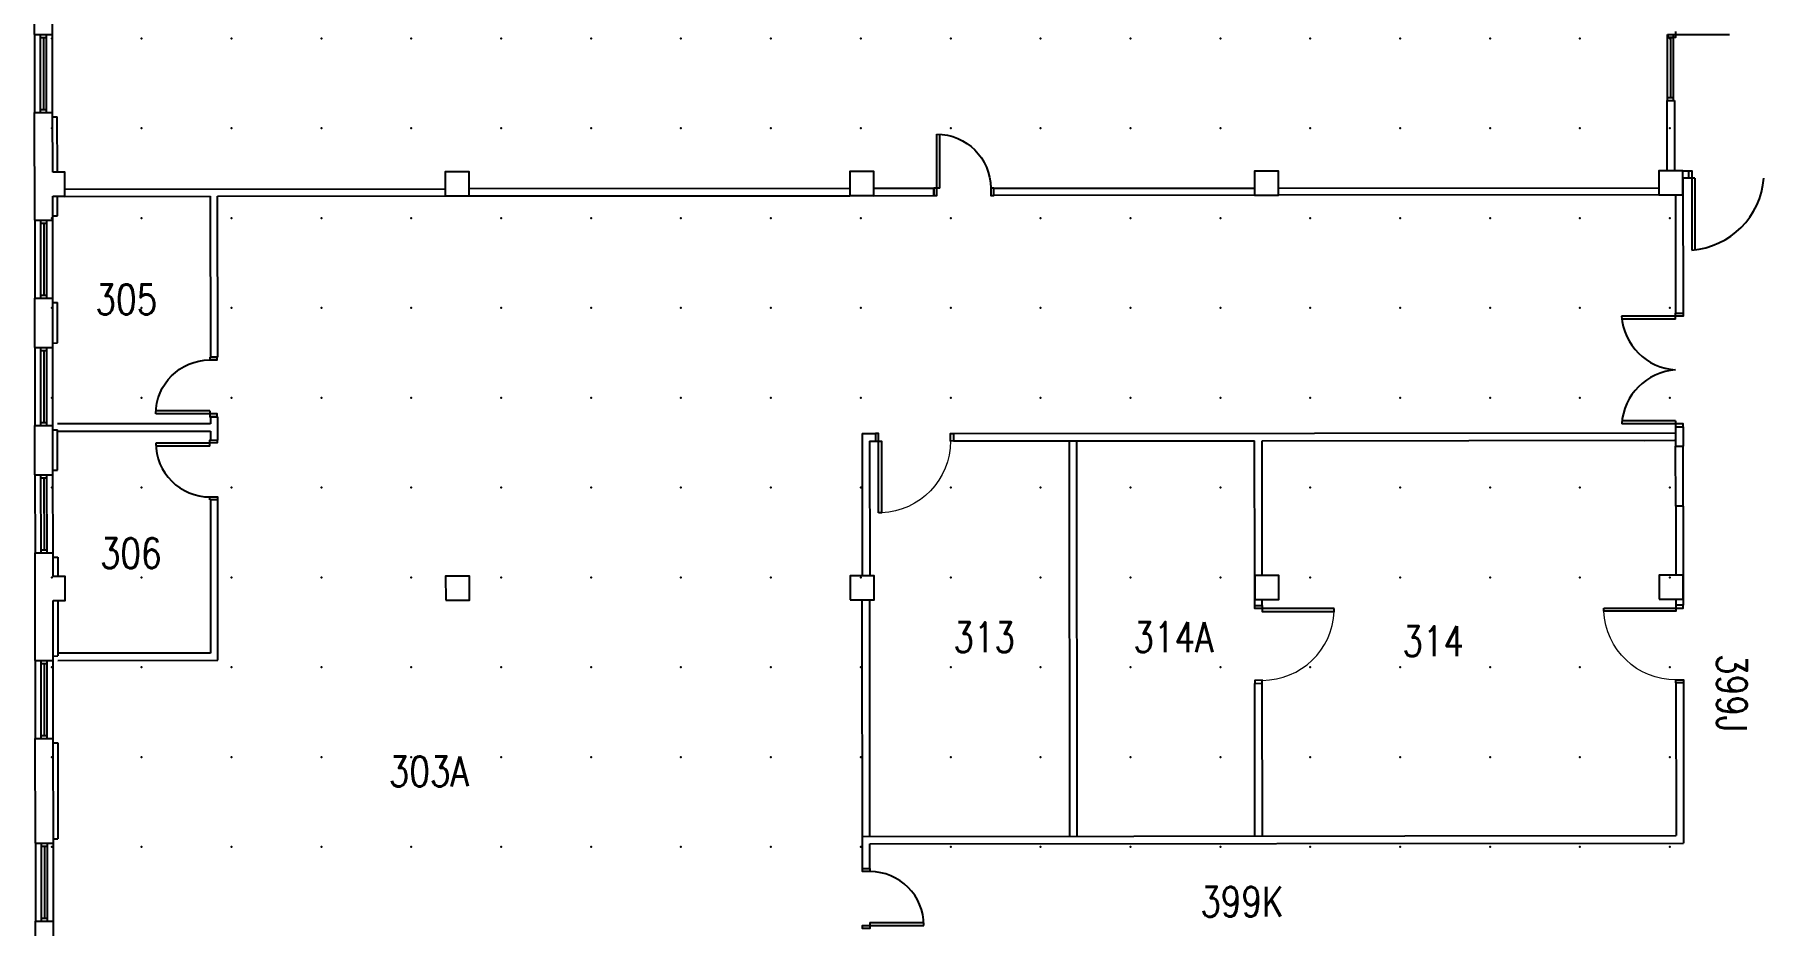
# Model space of a CAD drawing. Header units: millimetres. Extents: x 9 to 202, y 19 to 142.
# Drawn here: x 9.3 to 71.4, y 50.8 to 82.9 of the extents above; entities that cross this region are included whole.
import ezdxf
from ezdxf.enums import TextEntityAlignment as Align

# ---------------------------------------------------------------- set-up
doc = ezdxf.new("R2010")
doc.units = ezdxf.units.MM
for name, color, linetype in [('A-DOOR', 2, 'Continuous'), ('A-FLOR-IDEN', 202, 'Continuous'), ('A-GLAZ', 5, 'Continuous'), ('A-WALL', 7, 'Continuous')]:
    doc.layers.add(name, color=color, linetype=linetype)
doc.styles.add('RomanS', font='romans.shx', dxfattribs={"width": 0.85})

# ---------------------------------------------------------------- blocks, each defined once
blk = doc.blocks.new('*U16')
blk.add_point((0, 0))
blk = doc.blocks.new('*U17')
at = {"color": 0, "linetype": 'ByBlock', "lineweight": -2, "transparency": 16777216}
for p in [(0, 61.5543), (3.2397, 61.5543), (6.4794, 61.5543), (9.7191, 61.5543), (12.9588, 61.5543), (16.1985, 61.5543), (19.4382, 61.5543), (22.6779, 61.5543), (25.9176, 61.5543), (29.1573, 61.5543), (32.397, 61.5543), (35.6367, 61.5543), (38.8764, 61.5543), (42.1161, 61.5543), (45.3558, 61.5543), (48.5955, 61.5543), (51.8352, 61.5543), (55.0749, 61.5543), (58.3146, 61.5543), (0, 58.3146), (3.2397, 58.3146), (6.4794, 58.3146), (9.7191, 58.3146), (12.9588, 58.3146), (16.1985, 58.3146), (19.4382, 58.3146), (22.6779, 58.3146), (25.9176, 58.3146), (29.1573, 58.3146), (32.397, 58.3146), (35.6367, 58.3146), (38.8764, 58.3146), (42.1161, 58.3146), (45.3558, 58.3146), (48.5955, 58.3146), (51.8352, 58.3146), (55.0749, 58.3146), (58.3146, 58.3146), (0, 55.0749), (3.2397, 55.0749), (6.4794, 55.0749), (9.7191, 55.0749), (12.9588, 55.0749), (16.1985, 55.0749), (19.4382, 55.0749), (22.6779, 55.0749), (25.9176, 55.0749), (29.1573, 55.0749), (32.397, 55.0749), (35.6367, 55.0749), (38.8764, 55.0749), (42.1161, 55.0749), (45.3558, 55.0749), (48.5955, 55.0749), (51.8352, 55.0749), (55.0749, 55.0749), (58.3146, 55.0749), (0, 51.8352), (3.2397, 51.8352), (6.4794, 51.8352), (9.7191, 51.8352), (12.9588, 51.8352), (16.1985, 51.8352), (19.4382, 51.8352), (22.6779, 51.8352), (25.9176, 51.8352), (29.1573, 51.8352), (32.397, 51.8352), (35.6367, 51.8352), (38.8764, 51.8352), (42.1161, 51.8352), (45.3558, 51.8352), (48.5955, 51.8352), (51.8352, 51.8352), (55.0749, 51.8352), (58.3146, 51.8352), (0, 48.5955), (3.2397, 48.5955), (6.4794, 48.5955), (9.7191, 48.5955), (12.9588, 48.5955), (16.1985, 48.5955), (19.4382, 48.5955), (22.6779, 48.5955), (25.9176, 48.5955), (29.1573, 48.5955), (32.397, 48.5955), (35.6367, 48.5955), (38.8764, 48.5955), (42.1161, 48.5955), (45.3558, 48.5955), (48.5955, 48.5955), (51.8352, 48.5955), (55.0749, 48.5955), (58.3146, 48.5955), (0, 45.3558), (3.2397, 45.3558), (6.4794, 45.3558), (9.7191, 45.3558), (12.9588, 45.3558), (16.1985, 45.3558), (19.4382, 45.3558), (22.6779, 45.3558), (25.9176, 45.3558), (29.1573, 45.3558), (32.397, 45.3558), (35.6367, 45.3558), (38.8764, 45.3558), (42.1161, 45.3558), (45.3558, 45.3558), (48.5955, 45.3558), (51.8352, 45.3558), (55.0749, 45.3558), (58.3146, 45.3558), (0, 42.1161), (3.2397, 42.1161), (6.4794, 42.1161), (9.7191, 42.1161), (12.9588, 42.1161), (16.1985, 42.1161), (19.4382, 42.1161), (22.6779, 42.1161), (25.9176, 42.1161), (29.1573, 42.1161), (32.397, 42.1161), (35.6367, 42.1161), (38.8764, 42.1161), (42.1161, 42.1161), (45.3558, 42.1161), (48.5955, 42.1161), (51.8352, 42.1161), (55.0749, 42.1161), (58.3146, 42.1161), (0, 38.8764), (3.2397, 38.8764), (6.4794, 38.8764), (9.7191, 38.8764), (12.9588, 38.8764), (16.1985, 38.8764), (19.4382, 38.8764), (22.6779, 38.8764), (25.9176, 38.8764), (29.1573, 38.8764), (32.397, 38.8764), (35.6367, 38.8764), (38.8764, 38.8764), (42.1161, 38.8764), (45.3558, 38.8764), (48.5955, 38.8764), (51.8352, 38.8764), (55.0749, 38.8764), (58.3146, 38.8764), (0, 35.6367), (3.2397, 35.6367), (6.4794, 35.6367), (9.7191, 35.6367), (12.9588, 35.6367), (16.1985, 35.6367), (19.4382, 35.6367), (22.6779, 35.6367), (25.9176, 35.6367), (29.1573, 35.6367), (32.397, 35.6367), (35.6367, 35.6367), (38.8764, 35.6367), (42.1161, 35.6367), (45.3558, 35.6367), (48.5955, 35.6367), (51.8352, 35.6367), (55.0749, 35.6367), (58.3146, 35.6367), (0, 32.397), (3.2397, 32.397), (6.4794, 32.397), (9.7191, 32.397), (12.9588, 32.397), (16.1985, 32.397), (19.4382, 32.397), (22.6779, 32.397), (25.9176, 32.397), (29.1573, 32.397), (32.397, 32.397), (35.6367, 32.397), (38.8764, 32.397), (42.1161, 32.397), (45.3558, 32.397), (48.5955, 32.397), (51.8352, 32.397), (55.0749, 32.397), (58.3146, 32.397)]:
    blk.add_blockref('*U16', p, dxfattribs=at)

msp = doc.modelspace()

# ---------------------------------------------------------------- linework, layer by layer
at = {"layer": 'A-DOOR'}
for p, q in [((68.406, 82.988), (68.406, 82.88)), ((68.406, 82.88), (70.349, 82.882)), ((41.776, 77.341), (41.774, 79.284)), ((41.884, 77.341), (41.882, 79.284)), ((41.884, 77.341), (41.776, 77.341)), ((68.992, 77.697), (68.994, 75.106)), ((69.1, 77.697), (68.992, 77.697)), ((69.1, 77.697), (69.102, 75.106)), ((68.402, 72.73), (66.459, 72.728)), ((68.402, 72.622), (66.459, 72.62)), ((68.402, 72.622), (68.402, 72.73)), ((15.576, 69.308), (13.633, 69.306)), ((15.576, 69.2), (13.633, 69.198)), ((15.576, 69.308), (15.576, 69.2)), ((68.406, 68.95), (66.462, 68.948)), ((68.406, 68.842), (66.463, 68.84)), ((68.406, 68.95), (68.406, 68.842)), ((15.577, 68.15), (13.634, 68.149)), ((15.578, 68.042), (13.634, 68.041)), ((15.578, 68.042), (15.577, 68.15)), ((39.37, 50.86), (41.313, 50.862)), ((39.37, 50.86), (39.37, 50.752)), ((39.37, 50.752), (41.314, 50.754))]:
    msp.add_line(p, q, dxfattribs=at)
at = {"layer": 'A-DOOR', "flags": 128}
for points in [[(68.992, 77.697), (68.884, 77.697), (68.883, 77.967), (68.991, 77.967), (68.992, 77.697)], [(41.776, 77.341), (41.668, 77.341), (41.668, 77.071), (41.776, 77.071), (41.776, 77.341)], [(43.828, 77.343), (43.72, 77.343), (43.72, 77.073), (43.828, 77.073), (43.828, 77.343)], [(68.402, 72.73), (68.402, 72.838), (68.672, 72.838), (68.672, 72.73), (68.402, 72.73)], [(15.575, 71.252), (15.575, 71.144), (15.845, 71.144), (15.845, 71.252), (15.575, 71.252)], [(15.576, 69.2), (15.577, 69.092), (15.847, 69.092), (15.846, 69.2), (15.576, 69.2)], [(68.406, 68.842), (68.406, 68.734), (68.676, 68.734), (68.676, 68.842), (68.406, 68.842)], [(15.577, 68.15), (15.577, 68.258), (15.847, 68.259), (15.847, 68.151), (15.577, 68.15)], [(15.579, 66.098), (15.579, 66.206), (15.849, 66.207), (15.849, 66.099), (15.579, 66.098)], [(53.508, 62.185), (53.238, 62.184), (53.238, 62.292), (53.508, 62.293), (53.508, 62.185)], [(56.099, 62.187), (53.508, 62.185), (53.508, 62.077), (56.099, 62.079), (56.099, 62.187)], [(53.24, 59.484), (53.51, 59.485), (53.51, 59.593), (53.24, 59.592), (53.24, 59.484)], [(39.368, 52.804), (39.369, 52.696), (39.099, 52.696), (39.098, 52.804), (39.368, 52.804)], [(39.37, 50.752), (39.37, 50.644), (39.1, 50.644), (39.1, 50.752), (39.37, 50.752)]]:
    msp.add_lwpolyline(points, close=True, dxfattribs=at)
at = {"layer": 'A-DOOR', "extrusion": (0, 0, -1), "flags": 128}
for points in [[(-39.678, 68.221), (-39.678, 68.491), (-39.57, 68.491), (-39.57, 68.221), (-39.678, 68.221)], [(-42.378, 68.494), (-42.378, 68.224), (-42.27, 68.223), (-42.27, 68.493), (-42.378, 68.494)], [(-39.681, 65.63), (-39.678, 68.221), (-39.786, 68.221), (-39.789, 65.63), (-39.681, 65.63)], [(-65.821, 62.196), (-68.412, 62.198), (-68.412, 62.09), (-65.821, 62.088), (-65.821, 62.196)], [(-68.412, 62.198), (-68.682, 62.199), (-68.682, 62.307), (-68.412, 62.306), (-68.412, 62.198)], [(-68.684, 59.499), (-68.414, 59.498), (-68.414, 59.606), (-68.684, 59.607), (-68.684, 59.499)]]:
    msp.add_lwpolyline(points, close=True, dxfattribs=at)
at = {"layer": 'A-DOOR', "extrusion": (0, 0, -1)}
for centre, start, end in [((-41.776, 77.341), 89.94719, 179.94719), ((-15.576, 69.2), 359.94719, 89.94719)]:
    msp.add_arc(centre, 1.944, start, end, dxfattribs=at)
at = {"layer": 'A-DOOR'}
for centre, radius, start, end in [((68.763, 77.925), 2.83, 274.68058, 355.42504), ((68.544, 72.872), 2.091, 183.94776, 266.15785), ((68.548, 68.7), 2.091, 93.94776, 176.15785), ((15.577, 68.15), 1.944, 180.05281, 270.05281), ((39.37, 50.752), 1.944, 0.05281, 90.05281)]:
    msp.add_arc(centre, radius, start, end, dxfattribs=at)
at = {"layer": 'A-DOOR', "lineweight": 18, "extrusion": (0, 0, -1)}
for centre, start, end in [((-39.676, 68.222), 179.97113, 267.50376), ((-68.413, 62.201), 269.97113, 357.50376)]:
    msp.add_arc(centre, 2.595, start, end, dxfattribs=at)
at = {"layer": 'A-DOOR', "lineweight": 18}
msp.add_arc((53.507, 62.187), 2.595, 270.07674, 357.60937, dxfattribs=at)
at = {"layer": 'A-GLAZ'}
for p, q in [((9.479, 82.772), (9.479, 82.88)), ((9.479, 82.88), (9.695, 82.88)), ((9.481, 80.18), (9.479, 82.772)), ((9.479, 82.772), (9.695, 82.772)), ((9.587, 82.772), (9.589, 80.18)), ((9.695, 82.772), (9.695, 82.88)), ((9.697, 80.18), (9.695, 82.772)), ((9.481, 80.072), (9.481, 80.18)), ((9.481, 80.18), (9.697, 80.18)), ((9.481, 80.072), (9.697, 80.072)), ((9.697, 80.072), (9.697, 80.18)), ((9.485, 76.076), (9.485, 76.184)), ((9.485, 76.184), (9.701, 76.184)), ((9.487, 73.484), (9.485, 76.076)), ((9.485, 76.076), (9.701, 76.076)), ((9.593, 76.076), (9.595, 73.484)), ((9.701, 76.076), (9.701, 76.184)), ((9.703, 73.484), (9.701, 76.076)), ((9.487, 73.376), (9.487, 73.484)), ((9.487, 73.484), (9.703, 73.484)), ((9.487, 73.376), (9.703, 73.376)), ((9.703, 73.376), (9.703, 73.484)), ((9.489, 71.486), (9.489, 71.594)), ((9.489, 71.594), (9.705, 71.594)), ((9.705, 71.486), (9.705, 71.594)), ((9.492, 68.894), (9.489, 71.486)), ((9.489, 71.486), (9.705, 71.486)), ((9.597, 71.486), (9.6, 68.894)), ((9.708, 68.894), (9.705, 71.486)), ((9.492, 68.786), (9.492, 68.894)), ((9.492, 68.894), (9.708, 68.894)), ((9.492, 68.786), (9.708, 68.786)), ((9.708, 68.786), (9.708, 68.894)), ((9.493, 66.896), (9.493, 67.004)), ((9.493, 67.004), (9.709, 67.004)), ((9.496, 64.304), (9.493, 66.896)), ((9.493, 66.896), (9.709, 66.896)), ((9.601, 66.896), (9.604, 64.304)), ((9.709, 66.896), (9.709, 67.004)), ((9.712, 64.304), (9.709, 66.896)), ((9.496, 64.196), (9.496, 64.304)), ((9.496, 64.304), (9.712, 64.304)), ((9.496, 64.196), (9.712, 64.196)), ((9.712, 64.196), (9.712, 64.304)), ((9.5, 60.2), (9.5, 60.308)), ((9.5, 60.308), (9.716, 60.308)), ((9.716, 60.2), (9.716, 60.308)), ((9.502, 57.608), (9.5, 60.2)), ((9.5, 60.2), (9.716, 60.2)), ((9.608, 60.2), (9.61, 57.608)), ((9.718, 57.608), (9.716, 60.2)), ((9.502, 57.5), (9.502, 57.608)), ((9.502, 57.608), (9.718, 57.608)), ((9.502, 57.5), (9.718, 57.5)), ((9.718, 57.5), (9.718, 57.608)), ((9.506, 53.612), (9.506, 53.72)), ((9.506, 53.72), (9.722, 53.72)), ((9.508, 51.02), (9.506, 53.612)), ((9.506, 53.612), (9.722, 53.612)), ((9.614, 53.612), (9.616, 51.02)), ((9.722, 53.612), (9.722, 53.72)), ((9.724, 51.02), (9.722, 53.612)), ((9.508, 50.912), (9.508, 51.02)), ((9.508, 51.02), (9.724, 51.02)), ((9.724, 50.912), (9.724, 51.02)), ((9.508, 50.912), (9.724, 50.912))]:
    msp.add_line(p, q, dxfattribs=at)
at = {"layer": 'A-WALL'}
for p, q in [((9.263, 82.88), (9.259, 86.66)), ((9.911, 82.88), (9.907, 86.66)), ((9.263, 82.88), (9.911, 82.88)), ((9.263, 82.88), (9.265, 80.072)), ((9.913, 80.072), (9.911, 82.88)), ((68.109, 82.772), (68.109, 82.88)), ((68.109, 82.88), (68.325, 82.88)), ((68.111, 80.612), (68.109, 82.772)), ((68.109, 82.772), (68.325, 82.772)), ((68.217, 82.772), (68.219, 80.612)), ((68.325, 82.772), (68.325, 82.88)), ((68.327, 80.612), (68.325, 82.772)), ((68.1, 77.966), (68.098, 80.504)), ((68.098, 80.504), (68.368, 80.504)), ((68.111, 80.504), (68.111, 80.612)), ((68.111, 80.612), (68.327, 80.612)), ((68.111, 80.504), (68.327, 80.504)), ((68.327, 80.504), (68.327, 80.612)), ((68.368, 80.504), (68.37, 77.966)), ((9.269, 76.184), (9.265, 80.072)), ((9.265, 80.072), (9.913, 80.072)), ((9.915, 77.912), (9.913, 80.072)), ((9.913, 79.91), (10.082, 79.911)), ((10.084, 77.913), (10.082, 79.911)), ((68.667, 77.967), (68.883, 77.967)), ((68.884, 77.697), (68.883, 77.967)), ((10.348, 77.305), (24.064, 77.318)), ((38.644, 77.331), (24.928, 77.319)), ((41.668, 77.334), (39.508, 77.332)), ((41.668, 77.071), (41.668, 77.334)), ((43.828, 77.336), (53.224, 77.345)), ((43.828, 77.073), (43.828, 77.336)), ((54.088, 77.346), (67.804, 77.358)), ((67.804, 77.102), (54.088, 77.082)), ((68.398, 77.102), (68.402, 72.838)), ((68.398, 77.102), (68.402, 72.838)), ((68.668, 77.697), (68.672, 72.838)), ((68.884, 77.697), (68.668, 77.697)), ((9.917, 76.184), (9.916, 77.048)), ((10.085, 76.347), (10.085, 77.049)), ((10.348, 77.042), (15.593, 77.047)), ((15.593, 77.047), (15.598, 71.252)), ((15.856, 77.047), (24.064, 77.062)), ((15.861, 71.252), (15.856, 77.047)), ((24.928, 77.062), (38.644, 77.068)), ((39.508, 77.069), (41.668, 77.071)), ((53.224, 77.082), (43.828, 77.073)), ((9.269, 76.184), (9.917, 76.184)), ((9.269, 76.184), (9.271, 73.376)), ((9.917, 76.346), (10.085, 76.347)), ((9.919, 73.376), (9.917, 76.184)), ((9.273, 71.594), (9.271, 73.376)), ((9.271, 73.376), (9.919, 73.376)), ((9.921, 71.594), (9.919, 73.376)), ((9.92, 73.214), (10.088, 73.215)), ((10.09, 71.757), (10.088, 73.215)), ((9.273, 71.594), (9.921, 71.594)), ((9.273, 71.594), (9.276, 68.786)), ((9.921, 71.756), (10.09, 71.757)), ((9.924, 68.786), (9.921, 71.594)), ((15.598, 71.252), (15.861, 71.252)), ((15.863, 69.092), (15.6, 69.092)), ((15.6, 69.092), (15.6, 68.846)), ((15.864, 68.259), (15.863, 69.092)), ((9.277, 67.004), (9.276, 68.786)), ((9.276, 68.786), (9.924, 68.786)), ((9.925, 67.004), (9.924, 68.786)), ((9.924, 68.624), (10.093, 68.625)), ((15.6, 68.846), (10.092, 68.841)), ((10.094, 67.167), (10.093, 68.625)), ((10.093, 68.577), (15.601, 68.582)), ((15.601, 68.582), (15.601, 68.258)), ((39.084, 68.491), (39.57, 68.491)), ((39.084, 68.491), (39.089, 63.359)), ((39.57, 68.491), (39.57, 68.221)), ((42.378, 68.494), (68.406, 68.518)), ((42.378, 68.494), (42.378, 68.224)), ((68.406, 68.734), (68.406, 68.032)), ((68.676, 68.734), (68.676, 68.032)), ((15.601, 68.258), (15.864, 68.259)), ((39.354, 68.221), (39.359, 63.36)), ((39.354, 68.221), (39.57, 68.221)), ((42.378, 68.224), (53.232, 68.234)), ((53.237, 63.372), (53.232, 68.234)), ((53.502, 68.234), (68.406, 68.248)), ((53.507, 63.373), (53.502, 68.234)), ((67.268, 68.247), (68.348, 68.248)), ((68.678, 65.872), (68.676, 68.032)), ((9.925, 67.166), (10.094, 67.167)), ((9.277, 67.004), (9.925, 67.004)), ((9.277, 67.004), (9.28, 64.196)), ((9.928, 64.196), (9.925, 67.004)), ((15.866, 66.099), (15.603, 66.098)), ((15.603, 66.098), (15.608, 60.577)), ((15.872, 60.314), (15.866, 66.099)), ((68.678, 65.872), (68.408, 65.872)), ((68.408, 65.872), (68.411, 63.386)), ((68.678, 65.872), (68.681, 63.387)), ((9.284, 60.308), (9.28, 64.196)), ((9.28, 64.196), (9.928, 64.196)), ((9.929, 63.332), (9.928, 64.196)), ((9.928, 64.034), (10.097, 64.035)), ((10.097, 64.035), (10.097, 63.333)), ((53.238, 62.292), (53.237, 63.372)), ((68.681, 63.387), (68.682, 62.307)), ((9.932, 60.308), (9.93, 62.468)), ((10.098, 62.469), (10.1, 60.471)), ((39.098, 52.804), (39.09, 62.495)), ((39.367, 53.965), (39.36, 62.496)), ((53.508, 62.293), (53.508, 62.509)), ((68.412, 62.522), (68.412, 62.306)), ((9.284, 60.308), (9.932, 60.308)), ((9.284, 60.308), (9.286, 57.5)), ((9.931, 60.47), (10.1, 60.471)), ((9.934, 57.5), (9.932, 60.308)), ((15.608, 60.577), (10.1, 60.572)), ((10.1, 60.309), (15.872, 60.314)), ((53.245, 53.978), (53.24, 59.484)), ((53.515, 53.978), (53.51, 59.485)), ((68.414, 59.498), (68.419, 53.992)), ((68.684, 59.499), (68.69, 53.722)), ((9.29, 53.72), (9.286, 57.5)), ((9.286, 57.5), (9.934, 57.5)), ((9.938, 53.72), (9.934, 57.5)), ((9.934, 57.338), (10.103, 57.339)), ((10.103, 57.339), (10.106, 53.883)), ((9.29, 53.72), (9.938, 53.72)), ((9.29, 53.72), (9.292, 50.912)), ((9.937, 53.882), (10.106, 53.883)), ((9.94, 50.912), (9.938, 53.72)), ((39.097, 53.965), (68.419, 53.992)), ((39.368, 53.695), (68.69, 53.722)), ((39.368, 52.804), (39.368, 53.695)), ((9.297, 45.728), (9.292, 50.912)), ((9.292, 50.912), (9.94, 50.912)), ((9.942, 48.752), (9.94, 50.912))]:
    msp.add_line(p, q, dxfattribs=at)
at = {"layer": 'A-WALL', "flags": 128}
for points in [[(68.406, 82.88), (68.406, 82.772), (68.136, 82.772), (68.136, 82.88), (68.406, 82.88)], [(24.064, 77.062), (24.928, 77.062), (24.927, 77.926), (24.063, 77.926), (24.064, 77.062)], [(38.644, 77.075), (39.508, 77.076), (39.507, 77.94), (38.643, 77.939), (38.644, 77.075)], [(53.224, 77.088), (54.088, 77.089), (54.087, 77.953), (53.223, 77.952), (53.224, 77.088)], [(67.804, 77.102), (68.668, 77.103), (68.667, 77.967), (67.803, 77.966), (67.804, 77.102)], [(24.078, 62.482), (24.942, 62.482), (24.941, 63.346), (24.077, 63.346), (24.078, 62.482)], [(38.658, 62.495), (39.522, 62.496), (39.521, 63.36), (38.657, 63.359), (38.658, 62.495)], [(53.238, 62.508), (54.102, 62.509), (54.101, 63.373), (53.237, 63.372), (53.238, 62.508)], [(67.818, 62.522), (68.682, 62.523), (68.681, 63.387), (67.817, 63.386), (67.818, 62.522)]]:
    msp.add_lwpolyline(points, close=True, dxfattribs=at)
for points in [[(9.916, 77.048), (10.348, 77.049), (10.347, 77.913), (9.915, 77.912)], [(46.576, 53.971), (46.563, 68.227)], [(46.84, 53.972), (46.827, 68.228)], [(68.408, 65.872), (68.406, 68.032), (68.676, 68.032)], [(9.93, 62.468), (10.362, 62.469), (10.361, 63.333), (9.929, 63.332)]]:
    msp.add_lwpolyline(points, dxfattribs=at)

# ---------------------------------------------------------------- block references
msp.add_blockref('*U17', (9.881, 21.187))

# ---------------------------------------------------------------- texts
at = {"layer": 'A-FLOR-IDEN', "style": 'RomanS', "width": 0.8}
for s, rotation, p in [('305', 0.05281, (12.569, 72.788)), ('306', 0.05281, (12.728, 63.636)), ('313', 0.05281, (43.485, 60.606)), ('314A', 0.05281, (50.309, 60.612)), ('314', 0.05281, (59.669, 60.465)), ('399J', 270.05281, (69.895, 59.128)), ('303A', 0.05281, (23.473, 55.769)), ('399K', 0.05281, (52.774, 51.071))]:
    msp.add_text(s, height=1.08, rotation=rotation, dxfattribs=at).set_placement(p, align=Align.CENTER)

doc.saveas('drawing.dxf')
